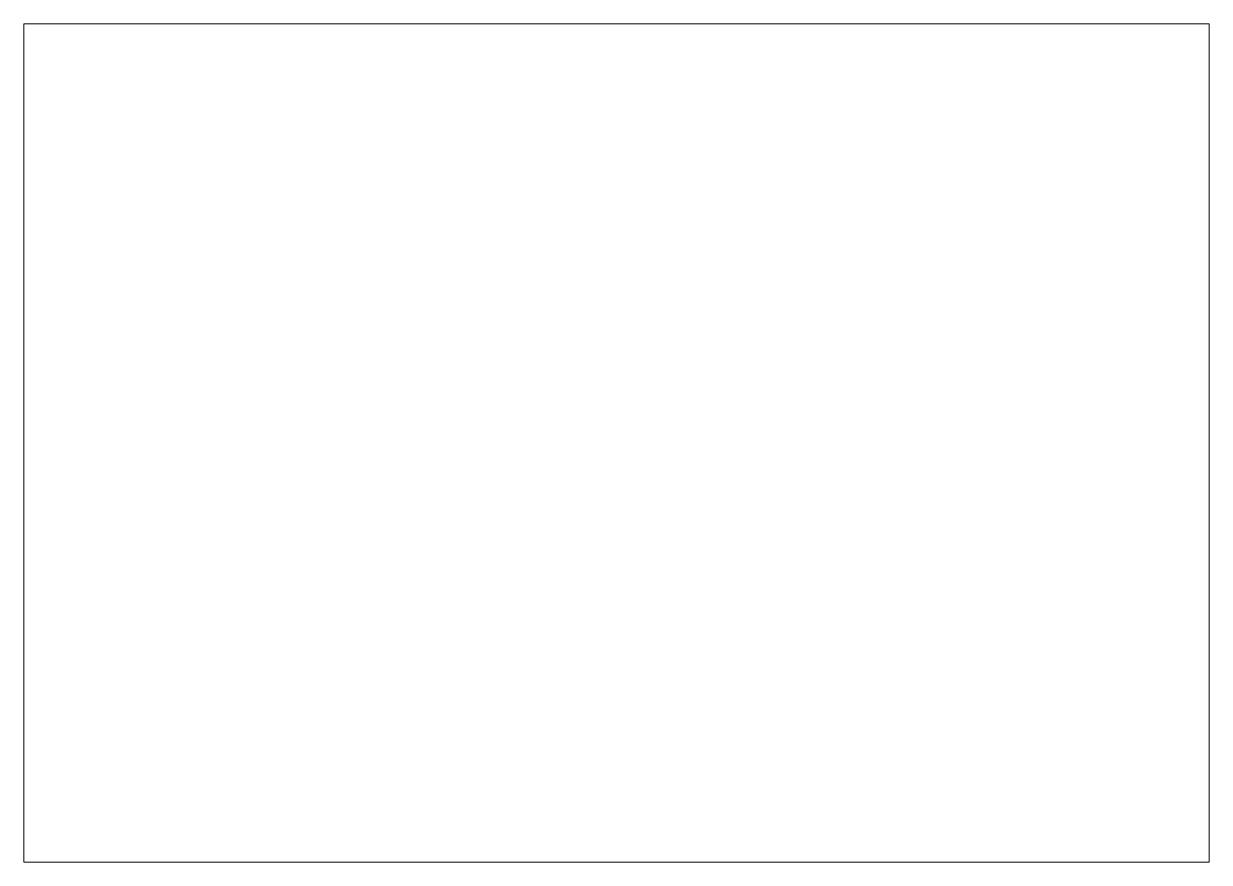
# Paper-space layout 'HDM_6' of a CAD drawing. Header units: millimetres. Extents: x 0 to 420, y 0 to 297.
# The model-space entities are those that its viewports show. They can reach past a viewport. Long polylines and large blocks are cut down to what shows.
import ezdxf

# ---------------------------------------------------------------- set-up
doc = ezdxf.new("R2010")
doc.units = ezdxf.units.MM
doc.layers.add('0-图框图名', color=2, linetype='Continuous')
doc.layers.add('AA_填充算量层', color=7, linetype='Continuous')

msp = doc.modelspace()

# ---------------------------------------------------------------- hatches: boundary and pattern name
at = {"layer": 'AA_填充算量层', "true_color": 0x6464ff}
h = msp.add_hatch(dxfattribs=at)
h.set_pattern_fill('ANSI31', color=171, scale=0.8)
h.paths.add_polyline_path([(356.693, -2339.05), (357.013, -2338.9), (357.2036, -2338.7795), (357.5743, -2339.15), (356.5233, -2339.15)])

psp = doc.layouts.new('HDM_6')

# ---------------------------------------------------------------- viewports
at = {"layer": '0-图框图名'}
psp.add_viewport(center=(210, 148.5), size=(420, 297), view_center_point=(210, -2376), view_height=297, dxfattribs=at)

doc.saveas('drawing.dxf')
